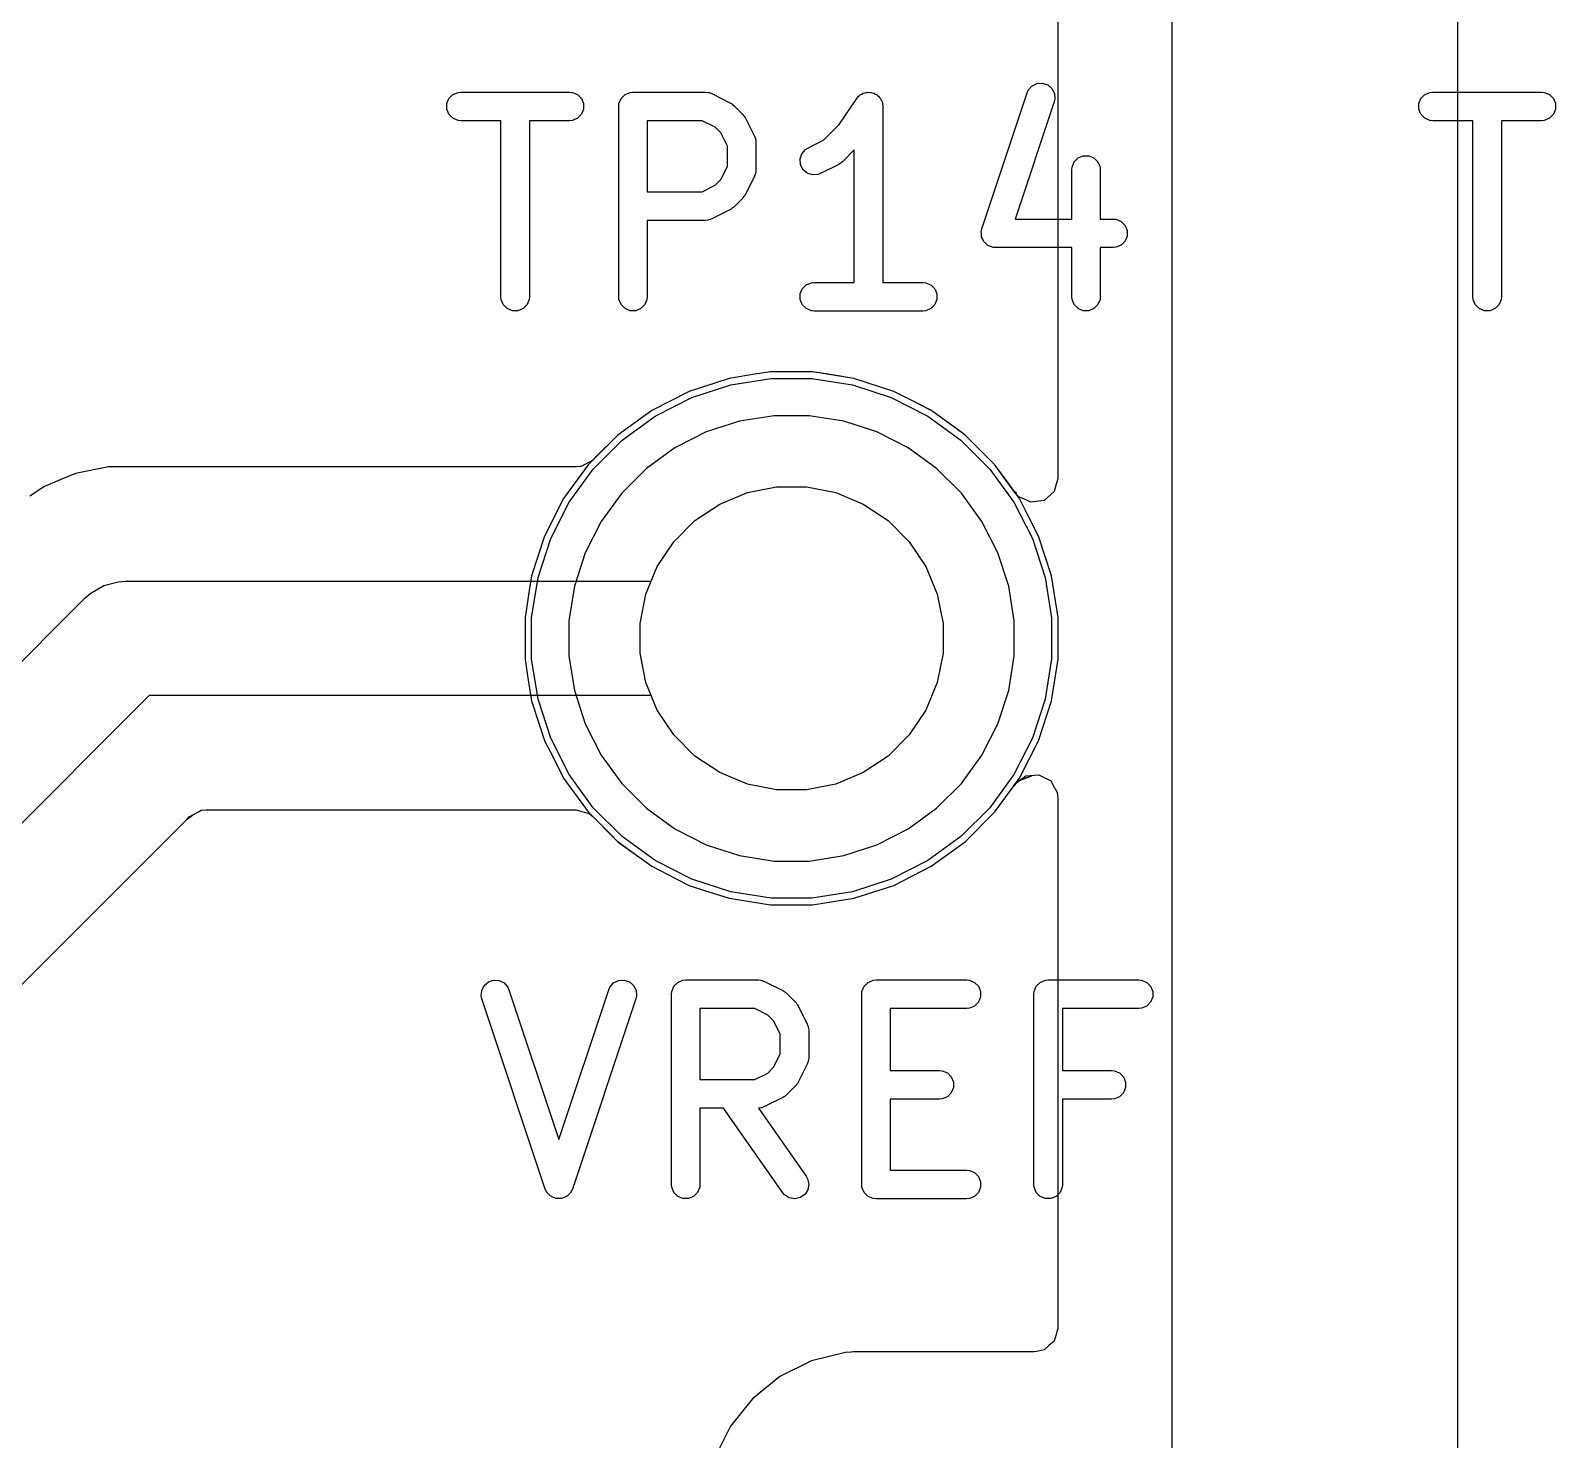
# Model space of a CAD drawing. Header units: inches. Extents: x 1.3 to 5.24, y -7.03 to -1.12.
# Drawn here: x 2.0768 to 2.3923, y -3.9157 to -3.6243 of the extents above; entities that cross this region are included whole.
import ezdxf

# ---------------------------------------------------------------- set-up
doc = ezdxf.new("R2010")
doc.units = ezdxf.units.IN
doc.header["$MEASUREMENT"] = 0
for name, color, linetype, true_color in [('B.Cu', 153, 'CONTINUOUS', 0x4d7fc4), ('B.Mask', 4, 'CONTINUOUS', 0x02ffee), ('F.Cu', 13, 'CONTINUOUS', 0xc83434), ('F.Mask', 201, 'CONTINUOUS', 0xd864ff), ('F.Silkscreen', 41, 'CONTINUOUS', 0xf2eda1), ('In1.Cu', 91, 'CONTINUOUS', 0x7fc87f), ('In2.Cu', 33, 'CONTINUOUS', 0xce7d2c)]:
    doc.layers.add(name, color=color, linetype=linetype, true_color=true_color)

msp = doc.modelspace()

# ---------------------------------------------------------------- linework, layer by layer
at = {"layer": 'B.Cu', "linetype": 'CONTINUOUS'}
for p, q in [((2.22134, -3.69622), (2.21309, -3.6989)), ((2.22706, -3.69531), (2.22134, -3.69622)), ((2.22763, -3.69522), (2.22706, -3.69531)), ((2.22991, -3.69486), (2.22763, -3.69522)), ((2.23859, -3.69486), (2.22991, -3.69486)), ((2.24145, -3.69531), (2.23859, -3.69486)), ((2.23859, -3.69486), (2.23859, -3.69486)), ((2.24267, -3.69551), (2.24145, -3.69531)), ((2.24716, -3.69622), (2.24267, -3.69551)), ((2.25541, -3.6989), (2.24716, -3.69622)), ((2.24716, -3.69622), (2.24716, -3.69622)), ((2.21309, -3.6989), (2.20535, -3.70284)), ((2.21309, -3.6989), (2.21309, -3.6989)), ((2.21309, -3.6989), (2.21309, -3.6989)), ((2.25542, -3.6989), (2.25541, -3.6989)), ((2.25929, -3.70088), (2.25542, -3.6989)), ((2.26315, -3.70284), (2.25929, -3.70088)), ((2.25929, -3.70088), (2.25929, -3.70088)), ((2.25929, -3.70088), (2.25929, -3.70088)), ((2.20535, -3.70284), (2.19833, -3.70794)), ((2.26357, -3.70314), (2.26315, -3.70284)), ((2.26315, -3.70284), (2.26315, -3.70284)), ((2.26315, -3.70284), (2.26315, -3.70284)), ((2.26956, -3.7075), (2.26357, -3.70314)), ((2.26357, -3.70314), (2.26357, -3.70314)), ((2.19833, -3.70794), (2.1922, -3.71408)), ((2.19833, -3.70794), (2.19833, -3.70794)), ((2.27017, -3.70794), (2.26956, -3.7075)), ((2.27631, -3.71408), (2.27017, -3.70794)), ((2.27017, -3.70794), (2.27017, -3.70794)), ((2.27017, -3.70794), (2.27017, -3.70794)), ((2.27017, -3.70794), (2.27017, -3.70794)), ((2.19219, -3.71408), (2.18709, -3.7211)), ((2.1922, -3.71408), (2.19219, -3.71408)), ((2.27885, -3.71758), (2.27631, -3.71408)), ((2.27631, -3.71408), (2.27631, -3.71408)), ((2.27631, -3.71408), (2.27631, -3.71408)), ((2.2194, -3.72222), (2.22511, -3.71986)), ((2.22511, -3.71986), (2.23116, -3.71866)), ((2.23116, -3.71866), (2.23734, -3.71866)), ((2.23734, -3.71866), (2.24339, -3.71986)), ((2.24339, -3.71986), (2.2491, -3.72222)), ((2.28141, -3.7211), (2.27885, -3.71758)), ((2.27885, -3.71758), (2.27885, -3.71758)), ((2.27885, -3.71758), (2.27885, -3.71758)), ((2.18709, -3.7211), (2.18315, -3.72883)), ((2.21427, -3.72565), (2.2194, -3.72222)), ((2.2491, -3.72222), (2.25423, -3.72565)), ((2.28307, -3.72436), (2.28141, -3.7211)), ((2.20991, -3.73002), (2.21427, -3.72565)), ((2.25423, -3.72565), (2.2586, -3.73002)), ((2.28535, -3.72883), (2.28307, -3.72436)), ((2.18315, -3.72884), (2.18047, -3.73709)), ((2.18315, -3.72883), (2.18315, -3.72883)), ((2.18315, -3.72883), (2.18315, -3.72884)), ((2.28803, -3.73709), (2.28535, -3.72883)), ((2.28535, -3.72883), (2.28535, -3.72883)), ((2.20647, -3.73515), (2.20991, -3.73002)), ((2.2586, -3.73002), (2.26203, -3.73515)), ((2.20411, -3.74086), (2.20647, -3.73515)), ((2.26203, -3.73515), (2.26439, -3.74086)), ((2.18047, -3.73709), (2.18, -3.74009)), ((2.18047, -3.73709), (2.18047, -3.73709)), ((2.28939, -3.74566), (2.28803, -3.73709)), ((2.17999, -3.7401), (2.17911, -3.74566)), ((2.18, -3.7401), (2.17999, -3.7401)), ((2.18, -3.74009), (2.18, -3.7401)), ((2.20291, -3.74691), (2.20411, -3.74086)), ((2.26439, -3.74086), (2.2656, -3.74691)), ((2.17911, -3.74566), (2.17911, -3.74584)), ((2.17911, -3.74584), (2.17911, -3.75434)), ((2.20291, -3.75309), (2.20291, -3.74691)), ((2.2656, -3.74691), (2.2656, -3.75309)), ((2.28939, -3.75434), (2.28939, -3.74566)), ((2.17911, -3.75434), (2.17965, -3.75775)), ((2.20411, -3.75914), (2.20291, -3.75309)), ((2.2656, -3.75309), (2.26439, -3.75914)), ((2.28803, -3.76291), (2.28939, -3.75434)), ((2.17965, -3.75775), (2.18047, -3.76291)), ((2.20647, -3.76485), (2.20411, -3.75914)), ((2.26439, -3.75914), (2.26203, -3.76485)), ((2.18047, -3.76291), (2.18315, -3.77116)), ((2.28535, -3.77117), (2.28803, -3.76291)), ((2.20991, -3.76998), (2.20647, -3.76485)), ((2.26203, -3.76485), (2.2586, -3.76998)), ((2.21427, -3.77435), (2.20991, -3.76998)), ((2.2586, -3.76998), (2.25423, -3.77435)), ((2.18315, -3.77116), (2.18315, -3.77117)), ((2.18315, -3.77117), (2.18315, -3.77117)), ((2.18315, -3.77117), (2.1849, -3.7746)), ((2.28141, -3.7789), (2.28535, -3.77117)), ((2.1849, -3.7746), (2.1849, -3.7746)), ((2.1849, -3.7746), (2.18604, -3.77683)), ((2.18604, -3.77683), (2.18693, -3.77858)), ((2.2194, -3.77778), (2.21427, -3.77435)), ((2.25423, -3.77435), (2.2491, -3.77778)), ((2.18693, -3.77858), (2.18709, -3.7789)), ((2.18709, -3.7789), (2.18709, -3.7789)), ((2.18709, -3.7789), (2.19164, -3.78515)), ((2.22511, -3.78014), (2.2194, -3.77778)), ((2.2491, -3.77778), (2.24339, -3.78014)), ((2.27631, -3.78592), (2.28141, -3.7789)), ((2.23116, -3.78134), (2.22511, -3.78014)), ((2.23734, -3.78134), (2.23116, -3.78134)), ((2.24339, -3.78014), (2.23734, -3.78134)), ((2.19164, -3.78515), (2.19219, -3.78592)), ((2.19219, -3.78592), (2.1922, -3.78592)), ((2.1922, -3.78592), (2.1922, -3.78592)), ((2.1922, -3.78592), (2.19833, -3.79206)), ((2.27017, -3.79206), (2.27631, -3.78592)), ((2.19833, -3.79206), (2.19833, -3.79206)), ((2.19833, -3.79206), (2.19833, -3.79206)), ((2.19833, -3.79206), (2.19833, -3.79206)), ((2.19833, -3.79206), (2.20218, -3.79485)), ((2.26315, -3.79716), (2.27017, -3.79206)), ((2.20218, -3.79485), (2.20535, -3.79716)), ((2.20535, -3.79716), (2.21041, -3.79973)), ((2.25542, -3.8011), (2.26315, -3.79716)), ((2.21041, -3.79973), (2.21309, -3.8011)), ((2.21309, -3.8011), (2.21309, -3.8011)), ((2.21309, -3.8011), (2.21625, -3.80213)), ((2.24716, -3.80378), (2.25542, -3.8011)), ((2.21625, -3.80213), (2.22134, -3.80378)), ((2.22134, -3.80378), (2.22991, -3.80514)), ((2.22991, -3.80514), (2.22991, -3.80514)), ((2.22991, -3.80514), (2.23859, -3.80514)), ((2.23859, -3.80514), (2.24716, -3.80378)), ((2.23859, -3.80514), (2.23859, -3.80514))]:
    msp.add_line(p, q, dxfattribs=at)
at = {"layer": 'B.Mask', "linetype": 'CONTINUOUS'}
for p, q in [((2.2194, -3.72222), (2.22511, -3.71986)), ((2.22511, -3.71986), (2.23116, -3.71866)), ((2.23116, -3.71866), (2.23734, -3.71866)), ((2.23734, -3.71866), (2.24339, -3.71986)), ((2.24339, -3.71986), (2.2491, -3.72222)), ((2.21427, -3.72565), (2.2194, -3.72222)), ((2.2491, -3.72222), (2.25423, -3.72565)), ((2.20991, -3.73002), (2.21427, -3.72565)), ((2.25423, -3.72565), (2.2586, -3.73002)), ((2.20647, -3.73515), (2.20991, -3.73002)), ((2.2586, -3.73002), (2.26203, -3.73515)), ((2.20411, -3.74086), (2.20647, -3.73515)), ((2.26203, -3.73515), (2.26439, -3.74086)), ((2.20291, -3.74691), (2.20411, -3.74086)), ((2.26439, -3.74086), (2.2656, -3.74691)), ((2.20291, -3.75309), (2.20291, -3.74691)), ((2.2656, -3.74691), (2.2656, -3.75309)), ((2.20411, -3.75914), (2.20291, -3.75309)), ((2.2656, -3.75309), (2.26439, -3.75914)), ((2.20647, -3.76485), (2.20411, -3.75914)), ((2.26439, -3.75914), (2.26203, -3.76485)), ((2.20991, -3.76998), (2.20647, -3.76485)), ((2.26203, -3.76485), (2.2586, -3.76998)), ((2.21427, -3.77435), (2.20991, -3.76998)), ((2.2586, -3.76998), (2.25423, -3.77435)), ((2.2194, -3.77778), (2.21427, -3.77435)), ((2.25423, -3.77435), (2.2491, -3.77778)), ((2.22511, -3.78014), (2.2194, -3.77778)), ((2.2491, -3.77778), (2.24339, -3.78014)), ((2.23116, -3.78134), (2.22511, -3.78014)), ((2.23734, -3.78134), (2.23116, -3.78134)), ((2.24339, -3.78014), (2.23734, -3.78134))]:
    msp.add_line(p, q, dxfattribs=at)
at = {"layer": 'F.Cu', "linetype": 'CONTINUOUS'}
for p, q in [((2.31299, -3.93701), (2.31299, -3.3315)), ((2.37205, -3.3315), (2.37205, -3.92478)), ((2.28935, -3.49871), (2.28935, -3.7163)), ((2.22134, -3.69622), (2.21309, -3.6989)), ((2.22706, -3.69531), (2.22134, -3.69622)), ((2.22134, -3.69622), (2.22134, -3.69622)), ((2.22763, -3.69522), (2.22706, -3.69531)), ((2.22991, -3.69486), (2.22763, -3.69522)), ((2.23859, -3.69486), (2.22991, -3.69486)), ((2.24288, -3.69554), (2.23859, -3.69486)), ((2.23859, -3.69486), (2.23859, -3.69486)), ((2.24716, -3.69622), (2.24288, -3.69554)), ((2.25542, -3.6989), (2.24716, -3.69622)), ((2.24716, -3.69622), (2.24716, -3.69622)), ((2.21309, -3.6989), (2.20535, -3.70284)), ((2.21309, -3.6989), (2.21309, -3.6989)), ((2.21309, -3.6989), (2.21309, -3.6989)), ((2.21309, -3.6989), (2.21309, -3.6989)), ((2.26067, -3.70158), (2.25542, -3.6989)), ((2.25542, -3.6989), (2.25542, -3.6989)), ((2.25542, -3.6989), (2.25542, -3.6989)), ((2.20535, -3.70284), (2.19833, -3.70794)), ((2.26291, -3.70272), (2.26067, -3.70158)), ((2.26067, -3.70158), (2.26067, -3.70158)), ((2.26315, -3.70284), (2.26291, -3.70272)), ((2.26291, -3.70272), (2.26291, -3.70272)), ((2.26357, -3.70315), (2.26315, -3.70284)), ((2.26315, -3.70284), (2.26315, -3.70284)), ((2.26315, -3.70284), (2.26315, -3.70284)), ((2.26805, -3.7064), (2.26357, -3.70315)), ((2.26357, -3.70315), (2.26357, -3.70315)), ((2.27017, -3.70794), (2.26805, -3.7064)), ((2.19833, -3.70794), (2.19365, -3.71262)), ((2.27631, -3.71408), (2.27017, -3.70794)), ((2.27017, -3.70794), (2.27017, -3.70794)), ((2.27017, -3.70794), (2.27017, -3.70794)), ((2.27017, -3.70794), (2.27017, -3.70794)), ((2.19254, -3.71345), (2.19163, -3.71395)), ((2.19316, -3.71312), (2.19254, -3.71345)), ((2.19365, -3.71262), (2.19316, -3.71312)), ((2.08612, -3.71591), (2.08307, -3.71717)), ((2.09296, -3.71455), (2.08612, -3.71591)), ((2.08612, -3.71591), (2.08612, -3.71591)), ((2.08612, -3.71591), (2.08612, -3.71591)), ((2.08612, -3.71591), (2.08612, -3.71591)), ((2.08612, -3.71591), (2.08612, -3.71591)), ((2.08612, -3.71591), (2.08612, -3.71591)), ((2.08612, -3.71591), (2.08612, -3.71591)), ((2.18929, -3.71455), (2.09296, -3.71455)), ((2.18971, -3.71455), (2.18929, -3.71455)), ((2.19074, -3.71444), (2.18971, -3.71455)), ((2.19163, -3.71395), (2.19074, -3.71444)), ((2.28028, -3.71955), (2.27631, -3.71408)), ((2.27631, -3.71408), (2.27631, -3.71408)), ((2.27631, -3.71408), (2.27631, -3.71408)), ((2.28935, -3.7163), (2.28935, -3.71701)), ((2.07783, -3.7198), (2.07666, -3.72059)), ((2.0786, -3.71929), (2.07783, -3.7198)), ((2.0789, -3.71909), (2.0786, -3.71929)), ((2.0786, -3.71929), (2.0786, -3.71929)), ((2.07966, -3.71858), (2.0789, -3.71909)), ((2.08295, -3.71722), (2.07966, -3.71858)), ((2.08307, -3.71717), (2.08295, -3.71722)), ((2.08307, -3.71717), (2.08307, -3.71717)), ((2.2194, -3.72222), (2.22511, -3.71986)), ((2.22511, -3.71986), (2.23116, -3.71866)), ((2.23116, -3.71866), (2.23734, -3.71866)), ((2.23734, -3.71866), (2.24339, -3.71986)), ((2.24339, -3.71986), (2.2491, -3.72222)), ((2.28052, -3.71988), (2.28028, -3.71955)), ((2.28028, -3.71955), (2.28078, -3.71996)), ((2.28078, -3.71996), (2.28028, -3.71955)), ((2.28127, -3.7207), (2.28052, -3.71988)), ((2.28858, -3.71964), (2.2865, -3.72145)), ((2.28903, -3.71811), (2.28858, -3.71964)), ((2.28915, -3.71768), (2.28903, -3.71811)), ((2.28935, -3.71701), (2.28915, -3.71768)), ((2.21427, -3.72565), (2.2194, -3.72222)), ((2.2491, -3.72222), (2.25423, -3.72565)), ((2.2822, -3.72112), (2.28127, -3.7207)), ((2.28232, -3.72117), (2.2822, -3.72112)), ((2.28377, -3.72184), (2.28232, -3.72117)), ((2.2865, -3.72145), (2.28377, -3.72184)), ((2.20991, -3.73002), (2.21427, -3.72565)), ((2.25423, -3.72565), (2.2586, -3.73002)), ((2.20647, -3.73515), (2.20991, -3.73002)), ((2.2586, -3.73002), (2.26203, -3.73515)), ((2.20522, -3.73819), (2.20647, -3.73515)), ((2.26203, -3.73515), (2.26439, -3.74086)), ((2.09194, -3.73909), (2.09492, -3.73829)), ((2.09492, -3.73829), (2.09646, -3.73819)), ((2.09646, -3.73819), (2.20522, -3.73819)), ((1.96361, -3.86614), (2.08811, -3.74165)), ((2.08811, -3.74165), (2.08927, -3.74063)), ((2.08927, -3.74063), (2.09194, -3.73909)), ((2.26439, -3.74086), (2.2656, -3.74691)), ((2.2656, -3.74691), (2.2656, -3.75309)), ((2.2656, -3.75309), (2.26439, -3.75914)), ((2.26439, -3.75914), (2.26203, -3.76485)), ((2.10135, -3.76181), (1.97686, -3.8863)), ((2.20522, -3.76181), (2.10135, -3.76181)), ((2.20647, -3.76485), (2.20522, -3.76181)), ((2.20991, -3.76998), (2.20647, -3.76485)), ((2.26203, -3.76485), (2.2586, -3.76998)), ((2.21427, -3.77435), (2.20991, -3.76998)), ((2.2586, -3.76998), (2.25423, -3.77435)), ((2.2194, -3.77778), (2.21427, -3.77435)), ((2.25423, -3.77435), (2.2491, -3.77778)), ((2.22511, -3.78014), (2.2194, -3.77778)), ((2.2491, -3.77778), (2.24339, -3.78014)), ((2.28011, -3.78069), (2.28107, -3.7797)), ((2.28107, -3.7797), (2.28011, -3.78069)), ((2.28052, -3.78012), (2.28107, -3.7797)), ((2.28107, -3.7797), (2.28143, -3.77942)), ((2.28143, -3.77942), (2.28399, -3.77843)), ((2.28399, -3.77843), (2.28143, -3.77942)), ((2.28143, -3.77942), (2.2827, -3.77845)), ((2.2827, -3.77845), (2.28544, -3.77821)), ((2.28544, -3.77821), (2.28787, -3.77949)), ((2.28787, -3.77949), (2.28866, -3.78089)), ((2.23116, -3.78134), (2.22511, -3.78014)), ((2.23734, -3.78134), (2.23116, -3.78134)), ((2.24339, -3.78014), (2.23734, -3.78134)), ((2.27631, -3.78592), (2.28011, -3.78069)), ((2.28011, -3.78069), (2.28052, -3.78012)), ((2.28866, -3.78089), (2.28872, -3.781)), ((2.28872, -3.781), (2.28922, -3.78189)), ((2.28922, -3.78189), (2.28935, -3.78299)), ((2.28935, -3.78299), (2.28935, -3.7834)), ((2.11033, -3.78655), (2.11124, -3.78605)), ((2.11124, -3.78605), (2.11213, -3.78556)), ((2.11213, -3.78556), (2.11316, -3.78545)), ((2.11316, -3.78545), (2.11358, -3.78545)), ((2.11358, -3.78545), (2.189, -3.78545)), ((2.189, -3.78545), (2.18971, -3.78545)), ((2.18971, -3.78545), (2.19038, -3.78565)), ((2.19038, -3.78565), (2.19137, -3.78594)), ((2.19137, -3.78594), (2.19235, -3.78623)), ((2.19235, -3.78623), (2.19316, -3.78688)), ((2.27017, -3.79206), (2.27631, -3.78592)), ((2.28935, -3.7834), (2.28935, -3.89203)), ((1.9911, -3.90549), (2.10922, -3.78738)), ((2.10922, -3.78738), (2.11033, -3.78655)), ((2.11033, -3.78655), (2.10922, -3.78738)), ((2.10922, -3.78738), (2.10971, -3.78688)), ((2.10971, -3.78688), (2.11033, -3.78655)), ((2.19316, -3.78688), (2.19345, -3.78717)), ((2.19345, -3.78717), (2.1965, -3.79023)), ((2.1965, -3.79023), (2.19833, -3.79206)), ((2.19833, -3.79206), (2.19835, -3.79207)), ((2.19835, -3.79207), (2.19833, -3.79206)), ((2.19833, -3.79206), (2.19841, -3.79211)), ((2.19841, -3.79211), (2.20218, -3.79485)), ((2.26315, -3.79716), (2.27017, -3.79206)), ((2.20218, -3.79485), (2.20218, -3.79485)), ((2.20218, -3.79485), (2.20535, -3.79716)), ((2.20535, -3.79716), (2.21041, -3.79973)), ((2.25542, -3.8011), (2.26315, -3.79716)), ((2.21041, -3.79973), (2.21309, -3.8011)), ((2.21309, -3.8011), (2.21309, -3.8011)), ((2.21309, -3.8011), (2.21625, -3.80213)), ((2.24716, -3.80378), (2.25542, -3.8011)), ((2.21625, -3.80213), (2.22134, -3.80378)), ((2.22134, -3.80378), (2.22991, -3.80514)), ((2.22991, -3.80514), (2.22991, -3.80514)), ((2.22991, -3.80514), (2.23859, -3.80514)), ((2.23859, -3.80514), (2.24716, -3.80378)), ((2.23859, -3.80514), (2.23859, -3.80514)), ((2.28915, -3.89341), (2.28898, -3.894)), ((2.28935, -3.89274), (2.28915, -3.89341)), ((2.28935, -3.89203), (2.28935, -3.89274)), ((2.28744, -3.89636), (2.2865, -3.89718)), ((2.28749, -3.89631), (2.28744, -3.89636)), ((2.28858, -3.89538), (2.28749, -3.89631)), ((2.28749, -3.89631), (2.28749, -3.89631)), ((2.28749, -3.89631), (2.28749, -3.89631)), ((2.28749, -3.89631), (2.28749, -3.89631)), ((2.28898, -3.894), (2.28858, -3.89538)), ((2.23838, -3.89949), (2.23186, -3.90272)), ((2.24545, -3.89773), (2.23838, -3.89949)), ((2.23838, -3.89949), (2.23838, -3.89949)), ((2.23838, -3.89949), (2.23838, -3.89949)), ((2.23838, -3.89949), (2.23838, -3.89949)), ((2.24662, -3.89765), (2.24545, -3.89773)), ((2.24709, -3.89762), (2.24662, -3.89765)), ((2.24662, -3.89765), (2.24662, -3.89765)), ((2.28394, -3.89762), (2.24709, -3.89762)), ((2.28447, -3.89762), (2.28394, -3.89762)), ((2.28498, -3.89751), (2.28447, -3.89762)), ((2.28528, -3.89744), (2.28498, -3.89751)), ((2.2865, -3.89718), (2.28528, -3.89744)), ((2.23186, -3.90272), (2.22618, -3.90729)), ((2.23186, -3.90272), (2.23186, -3.90272)), ((2.22618, -3.90729), (2.22163, -3.91295)), ((2.22618, -3.90729), (2.22618, -3.90729)), ((2.22162, -3.91296), (2.21839, -3.91948)), ((2.22163, -3.91295), (2.22162, -3.91296))]:
    msp.add_line(p, q, dxfattribs=at)
at = {"layer": 'F.Mask', "linetype": 'CONTINUOUS'}
for p, q in [((2.2194, -3.72222), (2.22511, -3.71986)), ((2.22511, -3.71986), (2.23116, -3.71866)), ((2.23116, -3.71866), (2.23734, -3.71866)), ((2.23734, -3.71866), (2.24339, -3.71986)), ((2.24339, -3.71986), (2.2491, -3.72222)), ((2.21427, -3.72565), (2.2194, -3.72222)), ((2.2491, -3.72222), (2.25423, -3.72565)), ((2.20991, -3.73002), (2.21427, -3.72565)), ((2.25423, -3.72565), (2.2586, -3.73002)), ((2.20647, -3.73515), (2.20991, -3.73002)), ((2.2586, -3.73002), (2.26203, -3.73515)), ((2.20411, -3.74086), (2.20647, -3.73515)), ((2.26203, -3.73515), (2.26439, -3.74086)), ((2.20291, -3.74691), (2.20411, -3.74086)), ((2.26439, -3.74086), (2.2656, -3.74691)), ((2.20291, -3.75309), (2.20291, -3.74691)), ((2.2656, -3.74691), (2.2656, -3.75309)), ((2.20411, -3.75914), (2.20291, -3.75309)), ((2.2656, -3.75309), (2.26439, -3.75914)), ((2.20647, -3.76485), (2.20411, -3.75914)), ((2.26439, -3.75914), (2.26203, -3.76485)), ((2.20991, -3.76998), (2.20647, -3.76485)), ((2.26203, -3.76485), (2.2586, -3.76998)), ((2.21427, -3.77435), (2.20991, -3.76998)), ((2.2586, -3.76998), (2.25423, -3.77435)), ((2.2194, -3.77778), (2.21427, -3.77435)), ((2.25423, -3.77435), (2.2491, -3.77778)), ((2.22511, -3.78014), (2.2194, -3.77778)), ((2.2491, -3.77778), (2.24339, -3.78014)), ((2.23116, -3.78134), (2.22511, -3.78014)), ((2.23734, -3.78134), (2.23116, -3.78134)), ((2.24339, -3.78014), (2.23734, -3.78134))]:
    msp.add_line(p, q, dxfattribs=at)
at = {"layer": 'F.Silkscreen', "linetype": 'CONTINUOUS'}
for p, q in [((2.16337, -3.63831), (2.16418, -3.6375)), ((2.16418, -3.6375), (2.16525, -3.63706)), ((2.16525, -3.63706), (2.16582, -3.637)), ((2.16582, -3.637), (2.18832, -3.637)), ((2.18832, -3.637), (2.1889, -3.63706)), ((2.1889, -3.63706), (2.18996, -3.6375)), ((2.18996, -3.6375), (2.19078, -3.63831)), ((2.19899, -3.63831), (2.1998, -3.6375)), ((2.1998, -3.6375), (2.20087, -3.63706)), ((2.20087, -3.63706), (2.20144, -3.637)), ((2.20144, -3.637), (2.21644, -3.637)), ((2.21644, -3.637), (2.21702, -3.63706)), ((2.21702, -3.63706), (2.21712, -3.6371)), ((2.21712, -3.6371), (2.21722, -3.63711)), ((2.21722, -3.63711), (2.21776, -3.63731)), ((2.21776, -3.63731), (2.22151, -3.63919)), ((2.24773, -3.63831), (2.2481, -3.63787)), ((2.2481, -3.63787), (2.24834, -3.63771)), ((2.24834, -3.63771), (2.24855, -3.6375)), ((2.24855, -3.6375), (2.24881, -3.63739)), ((2.24881, -3.63739), (2.24905, -3.63723)), ((2.24905, -3.63723), (2.24934, -3.63717)), ((2.24934, -3.63717), (2.24961, -3.63706)), ((2.24961, -3.63706), (2.2499, -3.63706)), ((2.2499, -3.63706), (2.25018, -3.637)), ((2.25018, -3.637), (2.25047, -3.63706)), ((2.25047, -3.63706), (2.25076, -3.63706)), ((2.25076, -3.63706), (2.25103, -3.63717)), ((2.25103, -3.63717), (2.25131, -3.63722)), ((2.25131, -3.63722), (2.25156, -3.63739)), ((2.25156, -3.63739), (2.25183, -3.6375)), ((2.25183, -3.6375), (2.25203, -3.6377)), ((2.25203, -3.6377), (2.25227, -3.63786)), ((2.25227, -3.63786), (2.25244, -3.63811)), ((2.27363, -3.66527), (2.28301, -3.63714)), ((2.28301, -3.63714), (2.28324, -3.63662)), ((2.28324, -3.63662), (2.284, -3.63575)), ((2.284, -3.63575), (2.28503, -3.63523)), ((2.28503, -3.63523), (2.28618, -3.63515)), ((2.28618, -3.63515), (2.28727, -3.63551)), ((2.28727, -3.63551), (2.28814, -3.63627)), ((2.28814, -3.63627), (2.28866, -3.6373)), ((2.28866, -3.6373), (2.28874, -3.63845)), ((2.36447, -3.63831), (2.36528, -3.6375)), ((2.36528, -3.6375), (2.36635, -3.63706)), ((2.36635, -3.63706), (2.36693, -3.637)), ((2.36693, -3.637), (2.38942, -3.637)), ((2.38942, -3.637), (2.39, -3.63706)), ((2.39, -3.63706), (2.39106, -3.6375)), ((2.39106, -3.6375), (2.39188, -3.63831)), ((2.16293, -3.63938), (2.16337, -3.63831)), ((2.16293, -3.64053), (2.16293, -3.63938)), ((2.16337, -3.64159), (2.16293, -3.64053)), ((2.19078, -3.63831), (2.19122, -3.63938)), ((2.19122, -3.64053), (2.19078, -3.64159)), ((2.19122, -3.63938), (2.19122, -3.64053)), ((2.19849, -3.63995), (2.19855, -3.63938)), ((2.19849, -3.67932), (2.19849, -3.63995)), ((2.19855, -3.63938), (2.19899, -3.63831)), ((2.22151, -3.63919), (2.22176, -3.63934)), ((2.22176, -3.63934), (2.22183, -3.63937)), ((2.22183, -3.63937), (2.22191, -3.63944)), ((2.22191, -3.63944), (2.222, -3.6395)), ((2.222, -3.6395), (2.22205, -3.63955)), ((2.22205, -3.63955), (2.22228, -3.63974)), ((2.22228, -3.63974), (2.22415, -3.64162)), ((2.24414, -3.6437), (2.24773, -3.63832)), ((2.24773, -3.63832), (2.24773, -3.63831)), ((2.24773, -3.63831), (2.24773, -3.63831)), ((2.24773, -3.63831), (2.24773, -3.63831)), ((2.25244, -3.63811), (2.25264, -3.63831)), ((2.25264, -3.63831), (2.25275, -3.63858)), ((2.25275, -3.63858), (2.25291, -3.63882)), ((2.25291, -3.63882), (2.25297, -3.63911)), ((2.25297, -3.63911), (2.25308, -3.63938)), ((2.25308, -3.63938), (2.25314, -3.63995)), ((2.25314, -3.63995), (2.25314, -3.63995)), ((2.25314, -3.63995), (2.25314, -3.63995)), ((2.25314, -3.63995), (2.25314, -3.63995)), ((2.25314, -3.63995), (2.25314, -3.67637)), ((2.28861, -3.63901), (2.28053, -3.66325)), ((2.28874, -3.63845), (2.28861, -3.63901)), ((2.36403, -3.63938), (2.36447, -3.63831)), ((2.36403, -3.64053), (2.36403, -3.63938)), ((2.36447, -3.64159), (2.36403, -3.64053)), ((2.39188, -3.63831), (2.39232, -3.63938)), ((2.39232, -3.64053), (2.39188, -3.64159)), ((2.39232, -3.63938), (2.39232, -3.64053)), ((2.16418, -3.64241), (2.16337, -3.64159)), ((2.16525, -3.64285), (2.16418, -3.64241)), ((2.16582, -3.64291), (2.16525, -3.64285)), ((2.17412, -3.64291), (2.16582, -3.64291)), ((2.17412, -3.67932), (2.17412, -3.64291)), ((2.18832, -3.64291), (2.18002, -3.64291)), ((2.18002, -3.64291), (2.18002, -3.67932)), ((2.1889, -3.64285), (2.18832, -3.64291)), ((2.18996, -3.64241), (2.1889, -3.64285)), ((2.19078, -3.64159), (2.18996, -3.64241)), ((2.21574, -3.64291), (2.2044, -3.64291)), ((2.2044, -3.64291), (2.2044, -3.65762)), ((2.21844, -3.64425), (2.21574, -3.64291)), ((2.21964, -3.64545), (2.21844, -3.64425)), ((2.22415, -3.64162), (2.22434, -3.64184)), ((2.22434, -3.64184), (2.2244, -3.64189)), ((2.2244, -3.64189), (2.22445, -3.64198)), ((2.22445, -3.64198), (2.22452, -3.64206)), ((2.22452, -3.64206), (2.22455, -3.64213)), ((2.22455, -3.64213), (2.22471, -3.64238)), ((2.22471, -3.64238), (2.22658, -3.64613)), ((2.24094, -3.6469), (2.24414, -3.6437)), ((2.36528, -3.64241), (2.36447, -3.64159)), ((2.36635, -3.64285), (2.36528, -3.64241)), ((2.36693, -3.64291), (2.36635, -3.64285)), ((2.37522, -3.64291), (2.36693, -3.64291)), ((2.37522, -3.67932), (2.37522, -3.64291)), ((2.38942, -3.64291), (2.38113, -3.64291)), ((2.38113, -3.64291), (2.38113, -3.67932)), ((2.39, -3.64285), (2.38942, -3.64291)), ((2.39106, -3.64241), (2.39, -3.64285)), ((2.39188, -3.64159), (2.39106, -3.64241)), ((2.22099, -3.64815), (2.21964, -3.64545)), ((2.22658, -3.64613), (2.22679, -3.64667)), ((2.22679, -3.64667), (2.2268, -3.64678)), ((2.2268, -3.64678), (2.22684, -3.64688)), ((2.22684, -3.64688), (2.22689, -3.64745)), ((2.22689, -3.64745), (2.22689, -3.65308)), ((2.23762, -3.64856), (2.24094, -3.6469)), ((2.22099, -3.65238), (2.22099, -3.64815)), ((2.23601, -3.65083), (2.23637, -3.64974)), ((2.23637, -3.64974), (2.23713, -3.64887)), ((2.23713, -3.64887), (2.23762, -3.64856)), ((2.24723, -3.64896), (2.24478, -3.65142)), ((2.24723, -3.67637), (2.24723, -3.64896)), ((2.29273, -3.65144), (2.29354, -3.65062)), ((2.29354, -3.65062), (2.29461, -3.65018)), ((2.29461, -3.65018), (2.29576, -3.65018)), ((2.29576, -3.65018), (2.29682, -3.65062)), ((2.29682, -3.65062), (2.29764, -3.65144)), ((2.21964, -3.65508), (2.22099, -3.65238)), ((2.2268, -3.65375), (2.22679, -3.65386)), ((2.22684, -3.65365), (2.2268, -3.65375)), ((2.22689, -3.65308), (2.22684, -3.65365)), ((2.23609, -3.65198), (2.23601, -3.65083)), ((2.23661, -3.65301), (2.23609, -3.65198)), ((2.23748, -3.65377), (2.23661, -3.65301)), ((2.23857, -3.65413), (2.23748, -3.65377)), ((2.24401, -3.65197), (2.24026, -3.65384)), ((2.24426, -3.65181), (2.24401, -3.65197)), ((2.24433, -3.65178), (2.24426, -3.65181)), ((2.24441, -3.65172), (2.24433, -3.65178)), ((2.2445, -3.65166), (2.24441, -3.65172)), ((2.24455, -3.6516), (2.2445, -3.65166)), ((2.24478, -3.65142), (2.24455, -3.6516)), ((2.29223, -3.65308), (2.29229, -3.6525)), ((2.29223, -3.66325), (2.29223, -3.65308)), ((2.29229, -3.6525), (2.29273, -3.65144)), ((2.29764, -3.65144), (2.29808, -3.6525)), ((2.29808, -3.6525), (2.29813, -3.65308)), ((2.29813, -3.65308), (2.29813, -3.66325)), ((2.21574, -3.65762), (2.21844, -3.65627)), ((2.21844, -3.65627), (2.21964, -3.65508)), ((2.22658, -3.6544), (2.22471, -3.65815)), ((2.22679, -3.65386), (2.22658, -3.6544)), ((2.23972, -3.65405), (2.23857, -3.65413)), ((2.24026, -3.65384), (2.23972, -3.65405)), ((2.2044, -3.65762), (2.21574, -3.65762)), ((2.22415, -3.65891), (2.22228, -3.66079)), ((2.22434, -3.65869), (2.22415, -3.65891)), ((2.2244, -3.65864), (2.22434, -3.65869)), ((2.22445, -3.65855), (2.2244, -3.65864)), ((2.22452, -3.65847), (2.22445, -3.65855)), ((2.22455, -3.65839), (2.22452, -3.65847)), ((2.22471, -3.65815), (2.22455, -3.65839)), ((2.21776, -3.66322), (2.21722, -3.66342)), ((2.22151, -3.66134), (2.21776, -3.66322)), ((2.22176, -3.66119), (2.22151, -3.66134)), ((2.22183, -3.66116), (2.22176, -3.66119)), ((2.22191, -3.66109), (2.22183, -3.66116)), ((2.222, -3.66103), (2.22191, -3.66109)), ((2.22205, -3.66097), (2.222, -3.66103)), ((2.22228, -3.66079), (2.22205, -3.66097)), ((2.28053, -3.66325), (2.29223, -3.66325)), ((2.29813, -3.66325), (2.30081, -3.66325)), ((2.30081, -3.66325), (2.30138, -3.6633)), ((2.21644, -3.66353), (2.2044, -3.66353)), ((2.2044, -3.66353), (2.2044, -3.67932)), ((2.21702, -3.66347), (2.21644, -3.66353)), ((2.21712, -3.66343), (2.21702, -3.66347)), ((2.21722, -3.66342), (2.21712, -3.66343)), ((2.2735, -3.66583), (2.27354, -3.66568)), ((2.27354, -3.6663), (2.2735, -3.66583)), ((2.27354, -3.66562), (2.27357, -3.66555)), ((2.27354, -3.66568), (2.27354, -3.66562)), ((2.27354, -3.66678), (2.27354, -3.6663)), ((2.27357, -3.66555), (2.27363, -3.66527)), ((2.30138, -3.6633), (2.30245, -3.66375)), ((2.30245, -3.66375), (2.30326, -3.66456)), ((2.30326, -3.66456), (2.3037, -3.66562)), ((2.3037, -3.66562), (2.3037, -3.66678)), ((2.27358, -3.66687), (2.27354, -3.66678)), ((2.27359, -3.66698), (2.27358, -3.66687)), ((2.2738, -3.6674), (2.27359, -3.66698)), ((2.27398, -3.66784), (2.2738, -3.6674)), ((2.27405, -3.66792), (2.27398, -3.66784)), ((2.2741, -3.66801), (2.27405, -3.66792)), ((2.27446, -3.66832), (2.2741, -3.66801)), ((2.27479, -3.66866), (2.27446, -3.66832)), ((2.27489, -3.6687), (2.27479, -3.66866)), ((2.27497, -3.66877), (2.27489, -3.6687)), ((2.27542, -3.66892), (2.27497, -3.66877)), ((2.27586, -3.6691), (2.27542, -3.66892)), ((2.27601, -3.66911), (2.27586, -3.6691)), ((2.27606, -3.66913), (2.27601, -3.66911)), ((2.27614, -3.66912), (2.27606, -3.66913)), ((2.27643, -3.66915), (2.27614, -3.66912)), ((2.29223, -3.66915), (2.27643, -3.66915)), ((2.29223, -3.67932), (2.29223, -3.66915)), ((2.30081, -3.66915), (2.29813, -3.66915)), ((2.29813, -3.66915), (2.29813, -3.67932)), ((2.30138, -3.6691), (2.30081, -3.66915)), ((2.30245, -3.66866), (2.30138, -3.6691)), ((2.30326, -3.66784), (2.30245, -3.66866)), ((2.3037, -3.66678), (2.30326, -3.66784)), ((2.23604, -3.67875), (2.23648, -3.67768)), ((2.23604, -3.6799), (2.23604, -3.67875)), ((2.23648, -3.67768), (2.2373, -3.67687)), ((2.2373, -3.67687), (2.23836, -3.67643)), ((2.23836, -3.67643), (2.23894, -3.67637)), ((2.23894, -3.67637), (2.24723, -3.67637)), ((2.25314, -3.67637), (2.26144, -3.67637)), ((2.26144, -3.67637), (2.26201, -3.67643)), ((2.26201, -3.67643), (2.26308, -3.67687)), ((2.26308, -3.67687), (2.26389, -3.67768)), ((2.26389, -3.67768), (2.26433, -3.67875)), ((2.26433, -3.67875), (2.26433, -3.6799)), ((2.17418, -3.6799), (2.17412, -3.67932)), ((2.17462, -3.68096), (2.17418, -3.6799)), ((2.17543, -3.68178), (2.17462, -3.68096)), ((2.1765, -3.68222), (2.17543, -3.68178)), ((2.17871, -3.68178), (2.17765, -3.68222)), ((2.17953, -3.68096), (2.17871, -3.68178)), ((2.17997, -3.6799), (2.17953, -3.68096)), ((2.18002, -3.67932), (2.17997, -3.6799)), ((2.19855, -3.6799), (2.19849, -3.67932)), ((2.19899, -3.68096), (2.19855, -3.6799)), ((2.1998, -3.68178), (2.19899, -3.68096)), ((2.20087, -3.68222), (2.1998, -3.68178)), ((2.20308, -3.68178), (2.20202, -3.68222)), ((2.2039, -3.68096), (2.20308, -3.68178)), ((2.20434, -3.6799), (2.2039, -3.68096)), ((2.2044, -3.67932), (2.20434, -3.6799)), ((2.23648, -3.68096), (2.23604, -3.6799)), ((2.2373, -3.68178), (2.23648, -3.68096)), ((2.23836, -3.68222), (2.2373, -3.68178)), ((2.26308, -3.68178), (2.26201, -3.68222)), ((2.26389, -3.68096), (2.26308, -3.68178)), ((2.26433, -3.6799), (2.26389, -3.68096)), ((2.29229, -3.6799), (2.29223, -3.67932)), ((2.29273, -3.68096), (2.29229, -3.6799)), ((2.29354, -3.68178), (2.29273, -3.68096)), ((2.29461, -3.68222), (2.29354, -3.68178)), ((2.29682, -3.68178), (2.29576, -3.68222)), ((2.29764, -3.68096), (2.29682, -3.68178)), ((2.29808, -3.6799), (2.29764, -3.68096)), ((2.29813, -3.67932), (2.29808, -3.6799)), ((2.37528, -3.6799), (2.37522, -3.67932)), ((2.37572, -3.68096), (2.37528, -3.6799)), ((2.37653, -3.68178), (2.37572, -3.68096)), ((2.3776, -3.68222), (2.37653, -3.68178)), ((2.37981, -3.68178), (2.37875, -3.68222)), ((2.38063, -3.68096), (2.37981, -3.68178)), ((2.38107, -3.6799), (2.38063, -3.68096)), ((2.38113, -3.67932), (2.38107, -3.6799)), ((2.17765, -3.68222), (2.1765, -3.68222)), ((2.20202, -3.68222), (2.20087, -3.68222)), ((2.23894, -3.68228), (2.23836, -3.68222)), ((2.26144, -3.68228), (2.23894, -3.68228)), ((2.26201, -3.68222), (2.26144, -3.68228)), ((2.29576, -3.68222), (2.29461, -3.68222)), ((2.37875, -3.68222), (2.3776, -3.68222)), ((2.21361, -3.70017), (2.22166, -3.69755)), ((2.22166, -3.69755), (2.23002, -3.69623)), ((2.23002, -3.69623), (2.23848, -3.69623)), ((2.23848, -3.69623), (2.24684, -3.69755)), ((2.24684, -3.69755), (2.25489, -3.70017)), ((2.20607, -3.70401), (2.21361, -3.70017)), ((2.25489, -3.70017), (2.26243, -3.70401)), ((2.19922, -3.70899), (2.20607, -3.70401)), ((2.23063, -3.70394), (2.22347, -3.70507)), ((2.23788, -3.70394), (2.23063, -3.70394)), ((2.24504, -3.70507), (2.23788, -3.70394)), ((2.26243, -3.70401), (2.26928, -3.70899)), ((2.21657, -3.70731), (2.21011, -3.7106)), ((2.22347, -3.70507), (2.21657, -3.70731)), ((2.25193, -3.70731), (2.24504, -3.70507)), ((2.25839, -3.7106), (2.25193, -3.70731)), ((2.19324, -3.71497), (2.19922, -3.70899)), ((2.21011, -3.7106), (2.20424, -3.71487)), ((2.26426, -3.71487), (2.25839, -3.7106)), ((2.26928, -3.70899), (2.27527, -3.71497)), ((2.18826, -3.72182), (2.19324, -3.71497)), ((2.20424, -3.71487), (2.19912, -3.71999)), ((2.26939, -3.71999), (2.26426, -3.71487)), ((2.27527, -3.71497), (2.28024, -3.72182)), ((2.19912, -3.71999), (2.19486, -3.72586)), ((2.27365, -3.72586), (2.26939, -3.71999)), ((2.18442, -3.72936), (2.18826, -3.72182)), ((2.28024, -3.72182), (2.28408, -3.72936)), ((2.19486, -3.72586), (2.19156, -3.73232)), ((2.27694, -3.73232), (2.27365, -3.72586)), ((2.18181, -3.73741), (2.18442, -3.72936)), ((2.28408, -3.72936), (2.2867, -3.73741)), ((2.19156, -3.73232), (2.18932, -3.73921)), ((2.27918, -3.73921), (2.27694, -3.73232)), ((2.18048, -3.74577), (2.18181, -3.73741)), ((2.2867, -3.73741), (2.28802, -3.74577)), ((2.18932, -3.73921), (2.18819, -3.74637)), ((2.28031, -3.74637), (2.27918, -3.73921)), ((2.18048, -3.74637), (2.18048, -3.74577)), ((2.18048, -3.75423), (2.18048, -3.74637)), ((2.18819, -3.74637), (2.18819, -3.75363)), ((2.28031, -3.75363), (2.28031, -3.74637)), ((2.28802, -3.74577), (2.28802, -3.75423)), ((2.18181, -3.76259), (2.18048, -3.75423)), ((2.18819, -3.75363), (2.18932, -3.76079)), ((2.27918, -3.76079), (2.28031, -3.75363)), ((2.28802, -3.75423), (2.2867, -3.76259)), ((2.18932, -3.76079), (2.19156, -3.76768)), ((2.27694, -3.76768), (2.27918, -3.76079)), ((2.18442, -3.77064), (2.18181, -3.76259)), ((2.2867, -3.76259), (2.28408, -3.77064)), ((2.19156, -3.76768), (2.19486, -3.77414)), ((2.27365, -3.77414), (2.27694, -3.76768)), ((2.18826, -3.77818), (2.18442, -3.77064)), ((2.28408, -3.77064), (2.28024, -3.77818)), ((2.19486, -3.77414), (2.19912, -3.78001)), ((2.26939, -3.78001), (2.27365, -3.77414)), ((2.19324, -3.78503), (2.18826, -3.77818)), ((2.19912, -3.78001), (2.20424, -3.78513)), ((2.26426, -3.78513), (2.26939, -3.78001)), ((2.28024, -3.77818), (2.27527, -3.78503)), ((2.19922, -3.79101), (2.19324, -3.78503)), ((2.20424, -3.78513), (2.21011, -3.7894)), ((2.25839, -3.7894), (2.26426, -3.78513)), ((2.27527, -3.78503), (2.26928, -3.79101)), ((2.21011, -3.7894), (2.21657, -3.79269)), ((2.25193, -3.79269), (2.25839, -3.7894)), ((2.20607, -3.79599), (2.19922, -3.79101)), ((2.26928, -3.79101), (2.26243, -3.79599)), ((2.21657, -3.79269), (2.22347, -3.79493)), ((2.22347, -3.79493), (2.23063, -3.79606)), ((2.23788, -3.79606), (2.24504, -3.79493)), ((2.24504, -3.79493), (2.25193, -3.79269)), ((2.21361, -3.79983), (2.20607, -3.79599)), ((2.23063, -3.79606), (2.23788, -3.79606)), ((2.26243, -3.79599), (2.25489, -3.79983)), ((2.22166, -3.80245), (2.21361, -3.79983)), ((2.25489, -3.79983), (2.24684, -3.80245)), ((2.23002, -3.80377), (2.22166, -3.80245)), ((2.23848, -3.80377), (2.23002, -3.80377)), ((2.24684, -3.80245), (2.23848, -3.80377)), ((2.17153, -3.82105), (2.17262, -3.82069)), ((2.17262, -3.82069), (2.17377, -3.82077)), ((2.17377, -3.82077), (2.1748, -3.82128)), ((2.19743, -3.82128), (2.19846, -3.82077)), ((2.19846, -3.82077), (2.19961, -3.82069)), ((2.19961, -3.82069), (2.2007, -3.82105)), ((2.21072, -3.82116), (2.21178, -3.82072)), ((2.21178, -3.82072), (2.21236, -3.82066)), ((2.21236, -3.82066), (2.22736, -3.82066)), ((2.22736, -3.82066), (2.22793, -3.82072)), ((2.22793, -3.82072), (2.22803, -3.82076)), ((2.22803, -3.82076), (2.22814, -3.82077)), ((2.22814, -3.82077), (2.22868, -3.82097)), ((2.22868, -3.82097), (2.23243, -3.82285)), ((2.25009, -3.82116), (2.25115, -3.82072)), ((2.25115, -3.82072), (2.25173, -3.82066)), ((2.25173, -3.82066), (2.27048, -3.82066)), ((2.27048, -3.82066), (2.27105, -3.82072)), ((2.27105, -3.82072), (2.27212, -3.82116)), ((2.28571, -3.82116), (2.28677, -3.82072)), ((2.28677, -3.82072), (2.28735, -3.82066)), ((2.28735, -3.82066), (2.3061, -3.82066)), ((2.3061, -3.82066), (2.30667, -3.82072)), ((2.30667, -3.82072), (2.30774, -3.82116)), ((2.17006, -3.82398), (2.17014, -3.82284)), ((2.17019, -3.82455), (2.17006, -3.82398)), ((2.17014, -3.82284), (2.17066, -3.8218)), ((2.17066, -3.8218), (2.17153, -3.82105)), ((2.1748, -3.82128), (2.17555, -3.82215)), ((2.17555, -3.82215), (2.17579, -3.82268)), ((2.17579, -3.82268), (2.18611, -3.85365)), ((2.18611, -3.85365), (2.19643, -3.82268)), ((2.19643, -3.82268), (2.19667, -3.82215)), ((2.19667, -3.82215), (2.19743, -3.82128)), ((2.2007, -3.82105), (2.20157, -3.8218)), ((2.20157, -3.8218), (2.20208, -3.82284)), ((2.20217, -3.82398), (2.20204, -3.82455)), ((2.20208, -3.82284), (2.20217, -3.82398)), ((2.20941, -3.82361), (2.20946, -3.82304)), ((2.20941, -3.86299), (2.20941, -3.82361)), ((2.20946, -3.82304), (2.2099, -3.82197)), ((2.2099, -3.82197), (2.21072, -3.82116)), ((2.23243, -3.82285), (2.23268, -3.823)), ((2.23268, -3.823), (2.23275, -3.82303)), ((2.23275, -3.82303), (2.23283, -3.8231)), ((2.23283, -3.8231), (2.23292, -3.82316)), ((2.23292, -3.82316), (2.23297, -3.82322)), ((2.23297, -3.82322), (2.23319, -3.8234)), ((2.23319, -3.8234), (2.23507, -3.82528)), ((2.24878, -3.82361), (2.24883, -3.82304)), ((2.24878, -3.86299), (2.24878, -3.82361)), ((2.24883, -3.82304), (2.24927, -3.82197)), ((2.24927, -3.82197), (2.25009, -3.82116)), ((2.27212, -3.82116), (2.27293, -3.82197)), ((2.27293, -3.82197), (2.27337, -3.82304)), ((2.27337, -3.82419), (2.27293, -3.82526)), ((2.27337, -3.82304), (2.27337, -3.82419)), ((2.2844, -3.82361), (2.28445, -3.82304)), ((2.2844, -3.86299), (2.2844, -3.82361)), ((2.28445, -3.82304), (2.28489, -3.82197)), ((2.28489, -3.82197), (2.28571, -3.82116)), ((2.30774, -3.82116), (2.30855, -3.82197)), ((2.30855, -3.82197), (2.30899, -3.82304)), ((2.30899, -3.82419), (2.30855, -3.82526)), ((2.30899, -3.82304), (2.30899, -3.82419)), ((2.18331, -3.86392), (2.17019, -3.82455)), ((2.20204, -3.82455), (2.18891, -3.86392)), ((2.22666, -3.82657), (2.21531, -3.82657)), ((2.21531, -3.82657), (2.21531, -3.84128)), ((2.22936, -3.82792), (2.22666, -3.82657)), ((2.23507, -3.82528), (2.23526, -3.8255)), ((2.23526, -3.8255), (2.23531, -3.82555)), ((2.23531, -3.82555), (2.23537, -3.82564)), ((2.23537, -3.82564), (2.23544, -3.82572)), ((2.23544, -3.82572), (2.23547, -3.8258)), ((2.23547, -3.8258), (2.23562, -3.82604)), ((2.23562, -3.82604), (2.2375, -3.82979)), ((2.27048, -3.82657), (2.25468, -3.82657)), ((2.25468, -3.82657), (2.25468, -3.83941)), ((2.27105, -3.82651), (2.27048, -3.82657)), ((2.27212, -3.82607), (2.27105, -3.82651)), ((2.27293, -3.82526), (2.27212, -3.82607)), ((2.3061, -3.82657), (2.2903, -3.82657)), ((2.2903, -3.82657), (2.2903, -3.83941)), ((2.30667, -3.82651), (2.3061, -3.82657)), ((2.30774, -3.82607), (2.30667, -3.82651)), ((2.30855, -3.82526), (2.30774, -3.82607)), ((2.23055, -3.82911), (2.22936, -3.82792)), ((2.2319, -3.83181), (2.23055, -3.82911)), ((2.2375, -3.82979), (2.2377, -3.83033)), ((2.2377, -3.83033), (2.23771, -3.83044)), ((2.23771, -3.83044), (2.23775, -3.83054)), ((2.2319, -3.83604), (2.2319, -3.83181)), ((2.23775, -3.83054), (2.23781, -3.83111)), ((2.23781, -3.83111), (2.23781, -3.83674)), ((2.23055, -3.83874), (2.2319, -3.83604)), ((2.23781, -3.83674), (2.23775, -3.83731)), ((2.22666, -3.84128), (2.22936, -3.83994)), ((2.22936, -3.83994), (2.23055, -3.83874)), ((2.2375, -3.83806), (2.23562, -3.84181)), ((2.2377, -3.83752), (2.2375, -3.83806)), ((2.23771, -3.83741), (2.2377, -3.83752)), ((2.23775, -3.83731), (2.23771, -3.83741)), ((2.25468, -3.83941), (2.26485, -3.83941)), ((2.26485, -3.83941), (2.26543, -3.83947)), ((2.26543, -3.83947), (2.26649, -3.83991)), ((2.26649, -3.83991), (2.26731, -3.84072)), ((2.2903, -3.83941), (2.30047, -3.83941)), ((2.30047, -3.83941), (2.30105, -3.83947)), ((2.30105, -3.83947), (2.30211, -3.83991)), ((2.30211, -3.83991), (2.30293, -3.84072)), ((2.21531, -3.84128), (2.22666, -3.84128)), ((2.23507, -3.84258), (2.23319, -3.84445)), ((2.23526, -3.84235), (2.23507, -3.84258)), ((2.23531, -3.8423), (2.23526, -3.84235)), ((2.23537, -3.84221), (2.23531, -3.8423)), ((2.23544, -3.84213), (2.23537, -3.84221)), ((2.23547, -3.84206), (2.23544, -3.84213)), ((2.23562, -3.84181), (2.23547, -3.84206)), ((2.26731, -3.84072), (2.26775, -3.84179)), ((2.26775, -3.84294), (2.26731, -3.844)), ((2.26775, -3.84179), (2.26775, -3.84294)), ((2.30293, -3.84072), (2.30337, -3.84179)), ((2.30337, -3.84294), (2.30293, -3.844)), ((2.30337, -3.84179), (2.30337, -3.84294)), ((2.23243, -3.845), (2.22868, -3.84688)), ((2.23268, -3.84485), (2.23243, -3.845)), ((2.23275, -3.84482), (2.23268, -3.84485)), ((2.23283, -3.84475), (2.23275, -3.84482)), ((2.23292, -3.8447), (2.23283, -3.84475)), ((2.23297, -3.84464), (2.23292, -3.8447)), ((2.23319, -3.84445), (2.23297, -3.84464)), ((2.26485, -3.84532), (2.25468, -3.84532)), ((2.25468, -3.84532), (2.25468, -3.86003)), ((2.26543, -3.84526), (2.26485, -3.84532)), ((2.26649, -3.84482), (2.26543, -3.84526)), ((2.26731, -3.844), (2.26649, -3.84482)), ((2.30047, -3.84532), (2.2903, -3.84532)), ((2.2903, -3.84532), (2.2903, -3.86299)), ((2.30105, -3.84526), (2.30047, -3.84532)), ((2.30211, -3.84482), (2.30105, -3.84526)), ((2.30293, -3.844), (2.30211, -3.84482)), ((2.2202, -3.84719), (2.21531, -3.84719)), ((2.21531, -3.84719), (2.21531, -3.86299)), ((2.23244, -3.86468), (2.2202, -3.84719)), ((2.22793, -3.84713), (2.2274, -3.84719)), ((2.2274, -3.84719), (2.23728, -3.86129)), ((2.22803, -3.84709), (2.22793, -3.84713)), ((2.22814, -3.84709), (2.22803, -3.84709)), ((2.22868, -3.84688), (2.22814, -3.84709)), ((2.23728, -3.86129), (2.23756, -3.8618)), ((2.23756, -3.8618), (2.23781, -3.86292)), ((2.25468, -3.86003), (2.27048, -3.86003)), ((2.27048, -3.86003), (2.27105, -3.86009)), ((2.27105, -3.86009), (2.27212, -3.86053)), ((2.27212, -3.86053), (2.27293, -3.86134)), ((2.27293, -3.86134), (2.27337, -3.86241)), ((2.18355, -3.86445), (2.18331, -3.86392)), ((2.18369, -3.86461), (2.18355, -3.86445)), ((2.18378, -3.8648), (2.18369, -3.86461)), ((2.18406, -3.86504), (2.18378, -3.8648)), ((2.1843, -3.86532), (2.18406, -3.86504)), ((2.18817, -3.86504), (2.18792, -3.86532)), ((2.18845, -3.8648), (2.18817, -3.86504)), ((2.18854, -3.86461), (2.18845, -3.8648)), ((2.18868, -3.86445), (2.18854, -3.86461)), ((2.18891, -3.86392), (2.18868, -3.86445)), ((2.20946, -3.86356), (2.20941, -3.86299)), ((2.2099, -3.86463), (2.20946, -3.86356)), ((2.21072, -3.86544), (2.2099, -3.86463)), ((2.21481, -3.86463), (2.214, -3.86544)), ((2.21526, -3.86356), (2.21481, -3.86463)), ((2.21531, -3.86299), (2.21526, -3.86356)), ((2.23281, -3.86512), (2.23244, -3.86468)), ((2.23379, -3.86574), (2.23281, -3.86512)), ((2.23699, -3.86503), (2.23605, -3.86569)), ((2.23761, -3.86406), (2.23699, -3.86503)), ((2.23781, -3.86292), (2.23761, -3.86406)), ((2.24883, -3.86356), (2.24878, -3.86299)), ((2.24927, -3.86463), (2.24883, -3.86356)), ((2.25009, -3.86544), (2.24927, -3.86463)), ((2.27293, -3.86463), (2.27212, -3.86544)), ((2.27337, -3.86356), (2.27293, -3.86463)), ((2.27337, -3.86241), (2.27337, -3.86356)), ((2.28445, -3.86356), (2.2844, -3.86299)), ((2.28489, -3.86463), (2.28445, -3.86356)), ((2.28571, -3.86544), (2.28489, -3.86463)), ((2.2898, -3.86463), (2.28899, -3.86544)), ((2.29025, -3.86356), (2.2898, -3.86463)), ((2.2903, -3.86299), (2.29025, -3.86356)), ((2.18449, -3.86541), (2.1843, -3.86532)), ((2.18465, -3.86555), (2.18449, -3.86541)), ((2.185, -3.86567), (2.18465, -3.86555)), ((2.18533, -3.86583), (2.185, -3.86567)), ((2.18554, -3.86585), (2.18533, -3.86583)), ((2.18574, -3.86591), (2.18554, -3.86585)), ((2.18611, -3.86589), (2.18574, -3.86591)), ((2.18648, -3.86591), (2.18611, -3.86589)), ((2.18668, -3.86585), (2.18648, -3.86591)), ((2.18689, -3.86583), (2.18668, -3.86585)), ((2.18722, -3.86567), (2.18689, -3.86583)), ((2.18757, -3.86555), (2.18722, -3.86567)), ((2.18773, -3.86541), (2.18757, -3.86555)), ((2.18792, -3.86532), (2.18773, -3.86541)), ((2.21178, -3.86588), (2.21072, -3.86544)), ((2.21294, -3.86588), (2.21178, -3.86588)), ((2.214, -3.86544), (2.21294, -3.86588)), ((2.23492, -3.86594), (2.23379, -3.86574)), ((2.23605, -3.86569), (2.23492, -3.86594)), ((2.25115, -3.86588), (2.25009, -3.86544)), ((2.25173, -3.86594), (2.25115, -3.86588)), ((2.27048, -3.86594), (2.25173, -3.86594)), ((2.27105, -3.86588), (2.27048, -3.86594)), ((2.27212, -3.86544), (2.27105, -3.86588)), ((2.28677, -3.86588), (2.28571, -3.86544)), ((2.28793, -3.86588), (2.28677, -3.86588)), ((2.28899, -3.86544), (2.28793, -3.86588))]:
    msp.add_line(p, q, dxfattribs=at)
at = {"layer": 'In1.Cu', "linetype": 'CONTINUOUS'}
for p, q in [((2.2194, -3.72222), (2.22511, -3.71986)), ((2.22511, -3.71986), (2.23116, -3.71866)), ((2.23116, -3.71866), (2.23734, -3.71866)), ((2.23734, -3.71866), (2.24339, -3.71986)), ((2.24339, -3.71986), (2.2491, -3.72222)), ((2.21427, -3.72565), (2.2194, -3.72222)), ((2.2491, -3.72222), (2.25423, -3.72565)), ((2.20991, -3.73002), (2.21427, -3.72565)), ((2.25423, -3.72565), (2.2586, -3.73002)), ((2.20647, -3.73515), (2.20991, -3.73002)), ((2.2586, -3.73002), (2.26203, -3.73515)), ((2.20411, -3.74086), (2.20647, -3.73515)), ((2.26203, -3.73515), (2.26439, -3.74086)), ((2.20291, -3.74691), (2.20411, -3.74086)), ((2.26439, -3.74086), (2.2656, -3.74691)), ((2.20291, -3.75309), (2.20291, -3.74691)), ((2.2656, -3.74691), (2.2656, -3.75309)), ((2.20411, -3.75914), (2.20291, -3.75309)), ((2.2656, -3.75309), (2.26439, -3.75914)), ((2.20647, -3.76485), (2.20411, -3.75914)), ((2.26439, -3.75914), (2.26203, -3.76485)), ((2.20991, -3.76998), (2.20647, -3.76485)), ((2.26203, -3.76485), (2.2586, -3.76998)), ((2.21427, -3.77435), (2.20991, -3.76998)), ((2.2586, -3.76998), (2.25423, -3.77435)), ((2.2194, -3.77778), (2.21427, -3.77435)), ((2.25423, -3.77435), (2.2491, -3.77778)), ((2.22511, -3.78014), (2.2194, -3.77778)), ((2.2491, -3.77778), (2.24339, -3.78014)), ((2.23116, -3.78134), (2.22511, -3.78014)), ((2.23734, -3.78134), (2.23116, -3.78134)), ((2.24339, -3.78014), (2.23734, -3.78134))]:
    msp.add_line(p, q, dxfattribs=at)
at = {"layer": 'In2.Cu', "linetype": 'CONTINUOUS'}
for p, q in [((2.2194, -3.72222), (2.22511, -3.71986)), ((2.22511, -3.71986), (2.23116, -3.71866)), ((2.23116, -3.71866), (2.23734, -3.71866)), ((2.23734, -3.71866), (2.24339, -3.71986)), ((2.24339, -3.71986), (2.2491, -3.72222)), ((2.21427, -3.72565), (2.2194, -3.72222)), ((2.2491, -3.72222), (2.25423, -3.72565)), ((2.20991, -3.73002), (2.21427, -3.72565)), ((2.25423, -3.72565), (2.2586, -3.73002)), ((2.20647, -3.73515), (2.20991, -3.73002)), ((2.2586, -3.73002), (2.26203, -3.73515)), ((2.20411, -3.74086), (2.20647, -3.73515)), ((2.26203, -3.73515), (2.26439, -3.74086)), ((2.20291, -3.74691), (2.20411, -3.74086)), ((2.26439, -3.74086), (2.2656, -3.74691)), ((2.20291, -3.75309), (2.20291, -3.74691)), ((2.2656, -3.74691), (2.2656, -3.75309)), ((2.20411, -3.75914), (2.20291, -3.75309)), ((2.2656, -3.75309), (2.26439, -3.75914)), ((2.20647, -3.76485), (2.20411, -3.75914)), ((2.26439, -3.75914), (2.26203, -3.76485)), ((2.20991, -3.76998), (2.20647, -3.76485)), ((2.26203, -3.76485), (2.2586, -3.76998)), ((2.21427, -3.77435), (2.20991, -3.76998)), ((2.2586, -3.76998), (2.25423, -3.77435)), ((2.2194, -3.77778), (2.21427, -3.77435)), ((2.25423, -3.77435), (2.2491, -3.77778)), ((2.22511, -3.78014), (2.2194, -3.77778)), ((2.2491, -3.77778), (2.24339, -3.78014)), ((2.23116, -3.78134), (2.22511, -3.78014)), ((2.23734, -3.78134), (2.23116, -3.78134)), ((2.24339, -3.78014), (2.23734, -3.78134))]:
    msp.add_line(p, q, dxfattribs=at)

doc.saveas('drawing.dxf')
